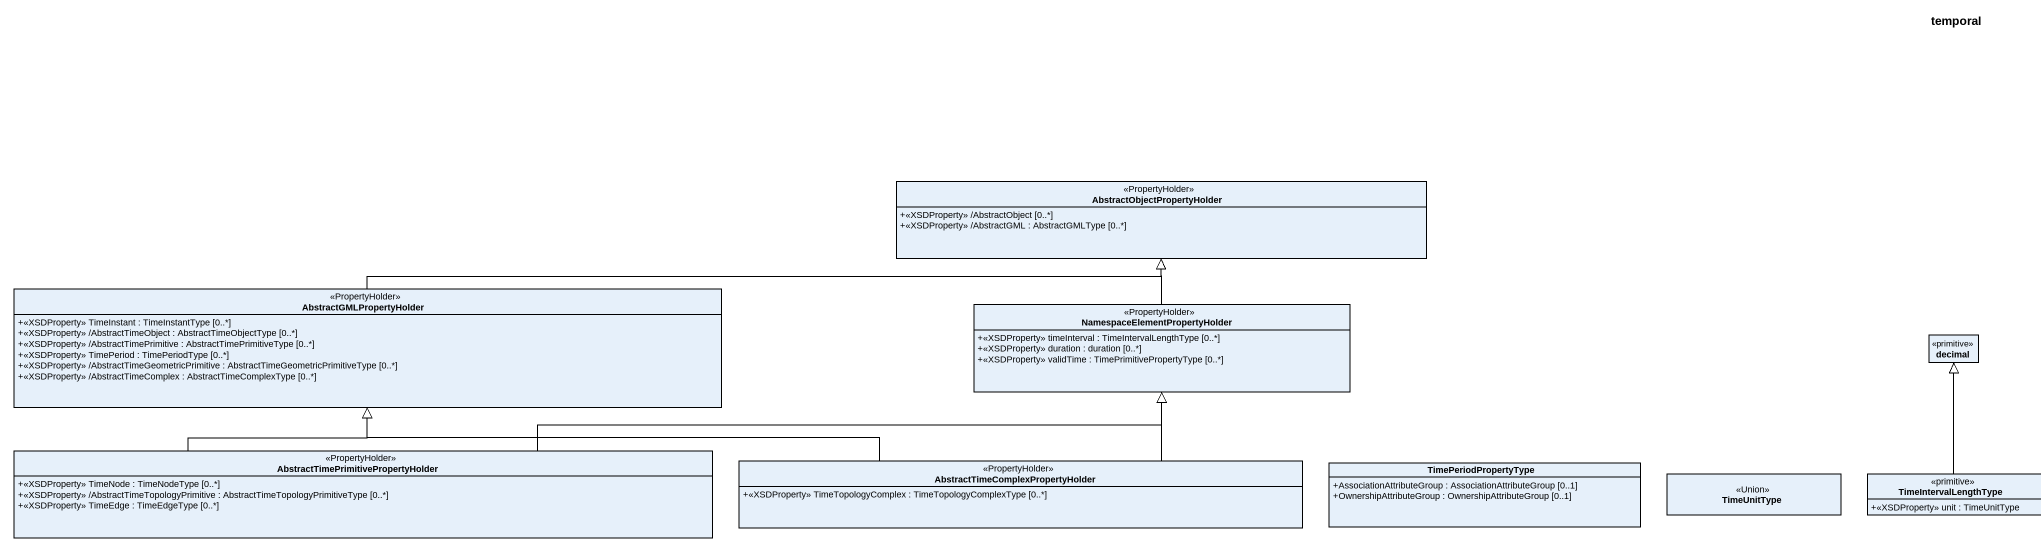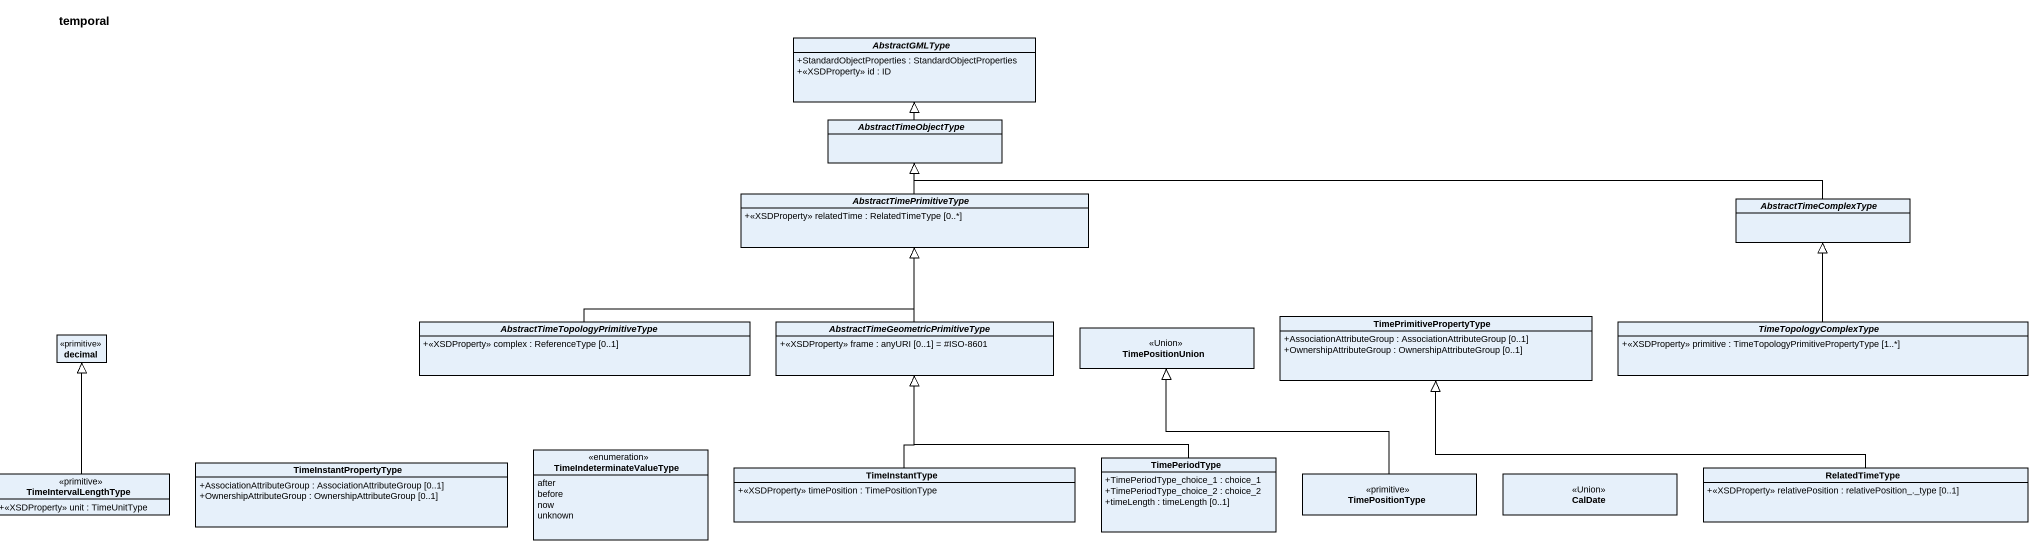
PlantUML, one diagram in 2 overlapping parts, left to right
@startuml
title temporal
hide circle
hide empty members
skinparam classAttributeIconSize 0
abstract class AbstractGMLType {
  +StandardObjectProperties : StandardObjectProperties
  +<<XSDProperty>> id : ID
}
abstract class AbstractTimeObjectType
class AbstractObjectPropertyHolder <<PropertyHolder>> {
  +<<XSDProperty>> /AbstractObject [0..*]
  +<<XSDProperty>> /AbstractGML : AbstractGMLType [0..*]
}
abstract class AbstractTimePrimitiveType {
  +<<XSDProperty>> relatedTime : RelatedTimeType [0..*]
}
abstract class AbstractTimeComplexType
class AbstractGMLPropertyHolder <<PropertyHolder>> {
  +<<XSDProperty>> TimeInstant : TimeInstantType [0..*]
  +<<XSDProperty>> /AbstractTimeObject : AbstractTimeObjectType [0..*]
  +<<XSDProperty>> /AbstractTimePrimitive : AbstractTimePrimitiveType [0..*]
  +<<XSDProperty>> TimePeriod : TimePeriodType [0..*]
  +<<XSDProperty>> /AbstractTimeGeometricPrimitive : AbstractTimeGeometricPrimitiveType [0..*]
  +<<XSDProperty>> /AbstractTimeComplex : AbstractTimeComplexType [0..*]
}
class "NamespaceElementPropertyHolder" as NamespaceElementPropertyHold <<PropertyHolder>> {
  +<<XSDProperty>> timeInterval : TimeIntervalLengthType [0..*]
  +<<XSDProperty>> duration : duration [0..*]
  +<<XSDProperty>> validTime : TimePrimitivePropertyType [0..*]
}
abstract class "AbstractTimeTopologyPrimitiveType" as AbstractTimeTopologyPrimitiv {
  +<<XSDProperty>> complex : ReferenceType [0..1]
}
abstract class "AbstractTimeGeometricPrimitiveType" as AbstractTimeGeometricPrimiti {
  +<<XSDProperty>> frame : anyURI [0..1] = #ISO-8601
}
class TimePrimitivePropertyType {
  +AssociationAttributeGroup : AssociationAttributeGroup [0..1]
  +OwnershipAttributeGroup : OwnershipAttributeGroup [0..1]
}
abstract class TimeTopologyComplexType {
  +<<XSDProperty>> primitive : TimeTopologyPrimitivePropertyType [1..*]
}
class decimal <<primitive>>
class TimePositionUnion <<Union>>
class "AbstractTimePrimitivePropertyHolder" as AbstractTimePrimitivePropert <<PropertyHolder>> {
  +<<XSDProperty>> TimeNode : TimeNodeType [0..*]
  +<<XSDProperty>> /AbstractTimeTopologyPrimitive : AbstractTimeTopologyPrimitiveType [0..*]
  +<<XSDProperty>> TimeEdge : TimeEdgeType [0..*]
}
class "AbstractTimeComplexPropertyHolder" as AbstractTimeComplexPropertyH <<PropertyHolder>> {
  +<<XSDProperty>> TimeTopologyComplex : TimeTopologyComplexType [0..*]
}
class TimePeriodPropertyType {
  +AssociationAttributeGroup : AssociationAttributeGroup [0..1]
  +OwnershipAttributeGroup : OwnershipAttributeGroup [0..1]
}
class TimeUnitType <<Union>>
class TimeIntervalLengthType <<primitive>> {
  +<<XSDProperty>> unit : TimeUnitType
}
class TimeInstantPropertyType {
  +AssociationAttributeGroup : AssociationAttributeGroup [0..1]
  +OwnershipAttributeGroup : OwnershipAttributeGroup [0..1]
}
enum TimeIndeterminateValueType {
  after
  before
  now
  unknown
}
class TimeInstantType {
  +<<XSDProperty>> timePosition : TimePositionType
}
class TimePeriodType {
  +TimePeriodType_choice_1 : choice_1
  +TimePeriodType_choice_2 : choice_2
  +timeLength : timeLength [0..1]
}
class TimePositionType <<primitive>>
class CalDate <<Union>>
class RelatedTimeType {
  +<<XSDProperty>> relativePosition : relativePosition_._type [0..1]
}
AbstractTimeObjectType -up-|> AbstractGMLType
AbstractTimePrimitiveType -up-|> AbstractTimeObjectType
AbstractTimeComplexType -left-|> AbstractTimeObjectType
AbstractGMLPropertyHolder -right-|> AbstractObjectPropertyHolder
NamespaceElementPropertyHold -up-|> AbstractObjectPropertyHolder
AbstractTimeTopologyPrimitiv -right-|> AbstractTimePrimitiveType
AbstractTimeGeometricPrimiti -up-|> AbstractTimePrimitiveType
TimeTopologyComplexType -up-|> AbstractTimeComplexType
AbstractTimePrimitivePropert -up-|> AbstractGMLPropertyHolder
AbstractTimePrimitivePropert -right-|> NamespaceElementPropertyHold
AbstractTimeComplexPropertyH -left-|> AbstractGMLPropertyHolder
AbstractTimeComplexPropertyH -up-|> NamespaceElementPropertyHold
TimeIntervalLengthType -up-|> decimal
TimeInstantType -up-|> AbstractTimeGeometricPrimiti
TimePeriodType -left-|> AbstractTimeGeometricPrimiti
TimePositionType -up-|> TimePositionUnion
RelatedTimeType -left-|> TimePrimitivePropertyType
@enduml
